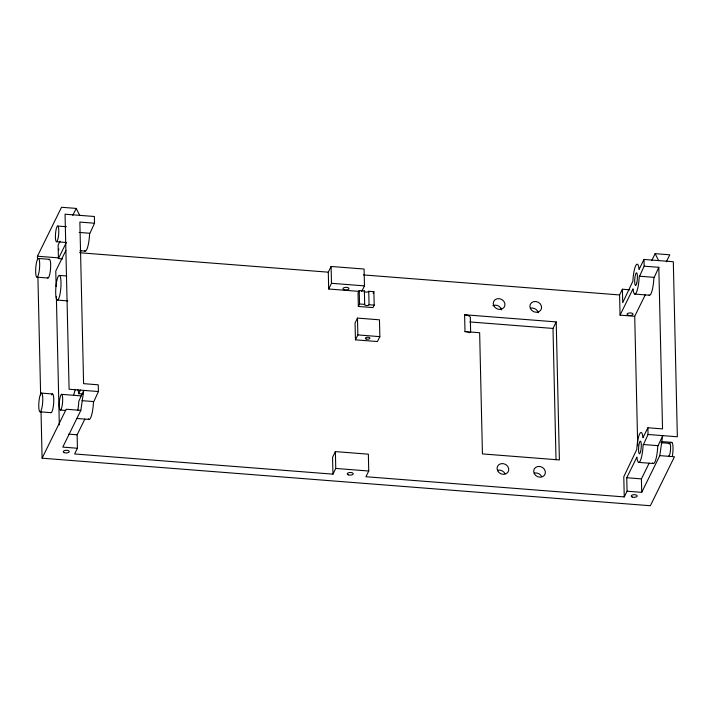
<?xml version="1.0" encoding="UTF-8"?>
<svg xmlns="http://www.w3.org/2000/svg" width="713" height="713" viewBox="0 0 713 713"><rect width="100%" height="100%" fill="white"/><g stroke="black" fill="none" stroke-linecap="round" stroke-linejoin="round"><path stroke-width="1.07" d="M94.526 223.222L79.865 222.082L83.599 383.656L98.251 384.806L98.412 391.535L69.099 389.245L65.052 214.203L94.366 216.494L94.526 223.222L89.571 234.131A15.009 3.021 -85.5 0 1 84.446 250.468M98.412 391.535L93.448 402.444A15.009 3.021 -85.5 0 1 88.323 418.772M84.856 419.075L77.129 434.787L77.441 448.254L74.624 453.967L332.953 474.154L332.561 457.318L335.377 451.605L368.354 454.181L368.737 471.017L365.929 476.73L624.258 496.916L627.066 491.204L626.754 477.737L636.905 457.113L636.967 457.808A15.009 3.021 -85.5 0 0 640.238 460.91A15.009 3.021 -85.5 0 0 643.081 445.393L648.037 434.484L677.35 436.775L673.313 261.733L643.999 259.443L644.151 266.181L639.196 277.081A15.009 3.021 -85.5 0 1 636.352 292.597A15.009 3.021 -85.5 0 1 633.082 289.505L633.019 288.81L620.06 315.137L634.713 316.287L645.274 294.826M644.151 266.181L658.812 267.322L653.848 278.23A15.009 3.021 -85.5 0 1 649.062 295.004M627.066 491.204L641.718 492.353L659.792 455.625L662.689 435.634L657.734 446.543A15.009 3.021 -85.5 0 1 652.609 462.871M77.441 448.254L62.78 447.104L80.845 410.385L83.751 390.394L78.795 401.294A15.009 3.021 -85.5 0 1 77.779 410.403M37.513 259.559L37.441 256.225L61.532 207.269L76.184 208.41L79.713 215.344M60.07 241.163L58.118 245.129L58.43 258.596L62.619 258.926M72.771 215.362L76.184 208.41M58.43 258.596L66.157 242.883M65.854 250.557L55.774 271.038L56.131 286.537M80.025 252.678L80.988 250.726M659.792 455.625L674.445 456.775L650.354 505.731L42.103 458.201L66.193 409.235L80.845 410.385M82.86 393.995L78.671 393.674L80.462 390.029M359.459 291.412L328.675 289.006L328.292 272.179L331.099 266.466L364.076 269.042L364.468 285.877L361.66 291.59M328.675 289.006L331.492 283.293L331.099 266.466M359.236 290.539L358.033 292.981L358.345 306.447L372.997 307.597L374.2 305.146L373.888 291.679L368.755 291.278A2.246 0.989 -1.3 0 1 366.081 292.08A2.246 0.989 -1.3 0 1 364.37 290.94L359.236 290.539L359.548 303.996L358.345 306.447M357.471 318.096L355.065 322.989L355.457 339.825L377.435 341.545L379.851 336.643L379.459 319.816L357.471 318.096L357.864 334.923L355.457 339.825M373.086 293.31L373.888 291.679M332.953 474.154L335.761 468.441L335.377 451.605M556.024 459.778L552.994 328.435L556.211 321.911L464.6 314.754L464.992 331.581A7.504 3.307 -1.3 0 1 467.398 331.973M620.06 315.137L619.597 294.941L622.404 289.228L629.731 289.799M643.999 259.443L639.071 269.461L639 268.765A15.009 3.021 -85.5 0 0 635.729 265.664A15.009 3.021 -85.5 0 0 632.894 281.18L622.716 302.695L622.404 289.228M651.709 260.601L655.131 253.65L669.783 254.799L666.343 261.796M658.812 267.322L662.537 428.905L647.885 427.755L642.957 437.773L642.885 437.069A15.009 3.021 -85.5 0 0 639.614 433.976A15.009 3.021 -85.5 0 0 636.78 449.493L623.786 476.721L624.258 496.916M641.718 492.353L641.415 478.886L649.142 463.174M57.726 226.03A7.879 1.586 -85.5 0 1 58.154 237.955A7.879 1.586 -85.5 0 1 55.427 237.679A7.879 1.586 -85.5 0 1 57.726 226.03L66.407 226.716M79.125 232.42L89.597 233.24M639.222 276.189L653.883 277.339M56.479 241.743L66.256 242.509M79.909 250.718L85.141 251.128M634.766 294.077L649.427 295.218M79.945 252.767L328.292 272.179M363.487 274.924L619.597 294.941M37.441 256.225L58.528 257.874M38.404 258.462A9.376 1.889 -85.5 0 1 38.921 272.651A9.376 1.889 -85.5 0 1 35.668 272.33A9.376 1.889 -85.5 0 1 38.404 258.462L49.393 259.318M331.492 283.293L364.468 285.877M59.393 275.423A12.379 2.487 -85.5 0 1 59.937 294.46A12.379 2.487 -85.5 0 1 55.703 293.364A12.379 2.487 -85.5 0 1 59.393 275.423L66.728 275.993M36.924 277.161L47.914 278.025M359.548 303.996L364.682 304.398A2.246 0.989 -1.3 0 0 366.393 305.547A2.246 0.989 -1.3 0 0 369.067 304.745L374.2 305.146M469.831 321.937L552.994 328.435M464.992 331.581L479.644 332.73L482.443 453.914L559.393 459.93L556.211 321.911M57.29 300.075L67.762 300.895M357.864 334.923L379.851 336.643M61.603 394.342A7.879 1.586 -85.5 0 1 62.04 406.258A7.879 1.586 -85.5 0 1 59.313 405.991A7.879 1.586 -85.5 0 1 61.603 394.342L81.148 395.875M41.506 393.113A9.376 1.889 -85.5 0 1 42.031 407.301A9.376 1.889 -85.5 0 1 38.778 406.98A9.376 1.889 -85.5 0 1 41.506 393.113L52.504 393.968M661.86 441.588L671.753 442.363M660.987 442.702L669.676 443.379M81.968 400.653L93.483 401.553M643.108 444.502L657.769 445.643M60.364 410.055L65.792 410.483M40.035 411.811L51.024 412.675M76.46 418.451L89.027 419.431M638.652 462.389L653.313 463.53M68.751 434.137L77.129 434.787M626.754 477.737L641.415 478.886M335.761 468.441L368.737 471.017M655.131 253.65L658.652 260.593M78.671 393.674L78.599 392.979A15.009 3.021 -85.5 0 0 77.922 389.735M647.885 427.755L648.037 434.484M634.713 316.287L637.707 445.768M470.642 332.267L470.322 318.586A7.504 3.307 -1.3 0 0 464.6 314.754M368.755 291.278L369.067 304.745M364.37 290.94L364.682 304.398M56.363 296.492L59.322 424.877M37.923 277.312L40.641 394.949M41.024 411.588L42.103 458.201M73.822 394.69A15.009 3.021 -85.5 0 1 75.328 389.877M530.606 308.132A6.007 5.249 26.2 0 1 538.244 312.731M492.852 305.645A6.007 5.249 26.2 0 1 501.595 309.861M534.411 473.084A6.007 5.249 26.2 0 1 541.639 476.569M497.763 470.215A6.007 5.249 26.2 0 1 505 473.708M468.441 332.303A7.504 3.307 -1.3 0 1 469.323 332.713M669.106 444.012A6.381 1.283 -85.5 0 1 670.577 448.86A6.381 1.283 -85.5 0 1 668.544 455.99M48.778 259.719A9.376 1.889 -85.5 0 1 50.587 268.124A9.376 1.889 -85.5 0 1 47.637 277.883M51.568 394.904A9.376 1.889 -85.5 0 1 53.733 402.043A9.376 1.889 -85.5 0 1 50.739 412.533M661.299 442.015A9.376 1.889 -85.5 0 1 661.717 443.397M671.138 442.764A9.376 1.889 -85.5 0 1 672.92 445.785A9.376 1.889 -85.5 0 1 672.35 456.124M58.751 250.094A3.004 1.328 -1.3 0 1 58.938 249.087M628.001 315.235A3.004 1.328 -1.3 0 0 632.957 314.451A3.004 1.328 -1.3 0 0 629.116 312.98A3.004 1.328 -1.3 0 0 628.001 315.235M534.242 473.584A6.007 5.249 26.2 0 0 544.367 475.348A6.007 5.249 26.2 0 0 540.044 466.507A6.007 5.249 26.2 0 0 534.242 473.584M497.603 470.723A6.007 5.249 26.2 0 0 507.727 472.487A6.007 5.249 26.2 0 0 503.396 463.646A6.007 5.249 26.2 0 0 497.603 470.723M530.436 308.64A6.007 5.249 26.2 0 0 540.561 310.405A6.007 5.249 26.2 0 0 536.229 301.563A6.007 5.249 26.2 0 0 530.436 308.64M493.797 305.779A6.007 5.249 26.2 0 0 503.922 307.544A6.007 5.249 26.2 0 0 499.59 298.702A6.007 5.249 26.2 0 0 493.797 305.779M64.25 452.63A3.004 1.328 -1.3 0 0 69.197 451.846A3.004 1.328 -1.3 0 0 65.355 450.375A3.004 1.328 -1.3 0 0 64.25 452.63M348.22 474.822A3.004 1.328 -1.3 0 0 353.176 474.038A3.004 1.328 -1.3 0 0 349.334 472.559A3.004 1.328 -1.3 0 0 348.22 474.822M632.199 497.014A3.004 1.328 -1.3 0 0 637.146 496.23A3.004 1.328 -1.3 0 0 633.304 494.751A3.004 1.328 -1.3 0 0 632.199 497.014M640.604 451.543A6.381 1.283 -85.5 0 0 640.622 441.187A6.381 1.283 -85.5 0 0 638.554 449.6A6.381 1.283 -85.5 0 0 640.604 451.543M636.718 283.23A6.381 1.283 -85.5 0 0 636.736 272.874A6.381 1.283 -85.5 0 0 634.668 281.296A6.381 1.283 -85.5 0 0 636.718 283.23M366.134 338.996A2.255 0.989 -1.3 0 0 369.851 338.408A2.255 0.989 -1.3 0 0 366.972 337.302A2.255 0.989 -1.3 0 0 366.134 338.996M343.951 289.683A3.004 1.328 -1.3 0 0 348.898 288.899A3.004 1.328 -1.3 0 0 345.065 287.419A3.004 1.328 -1.3 0 0 343.951 289.683"/></g></svg>
